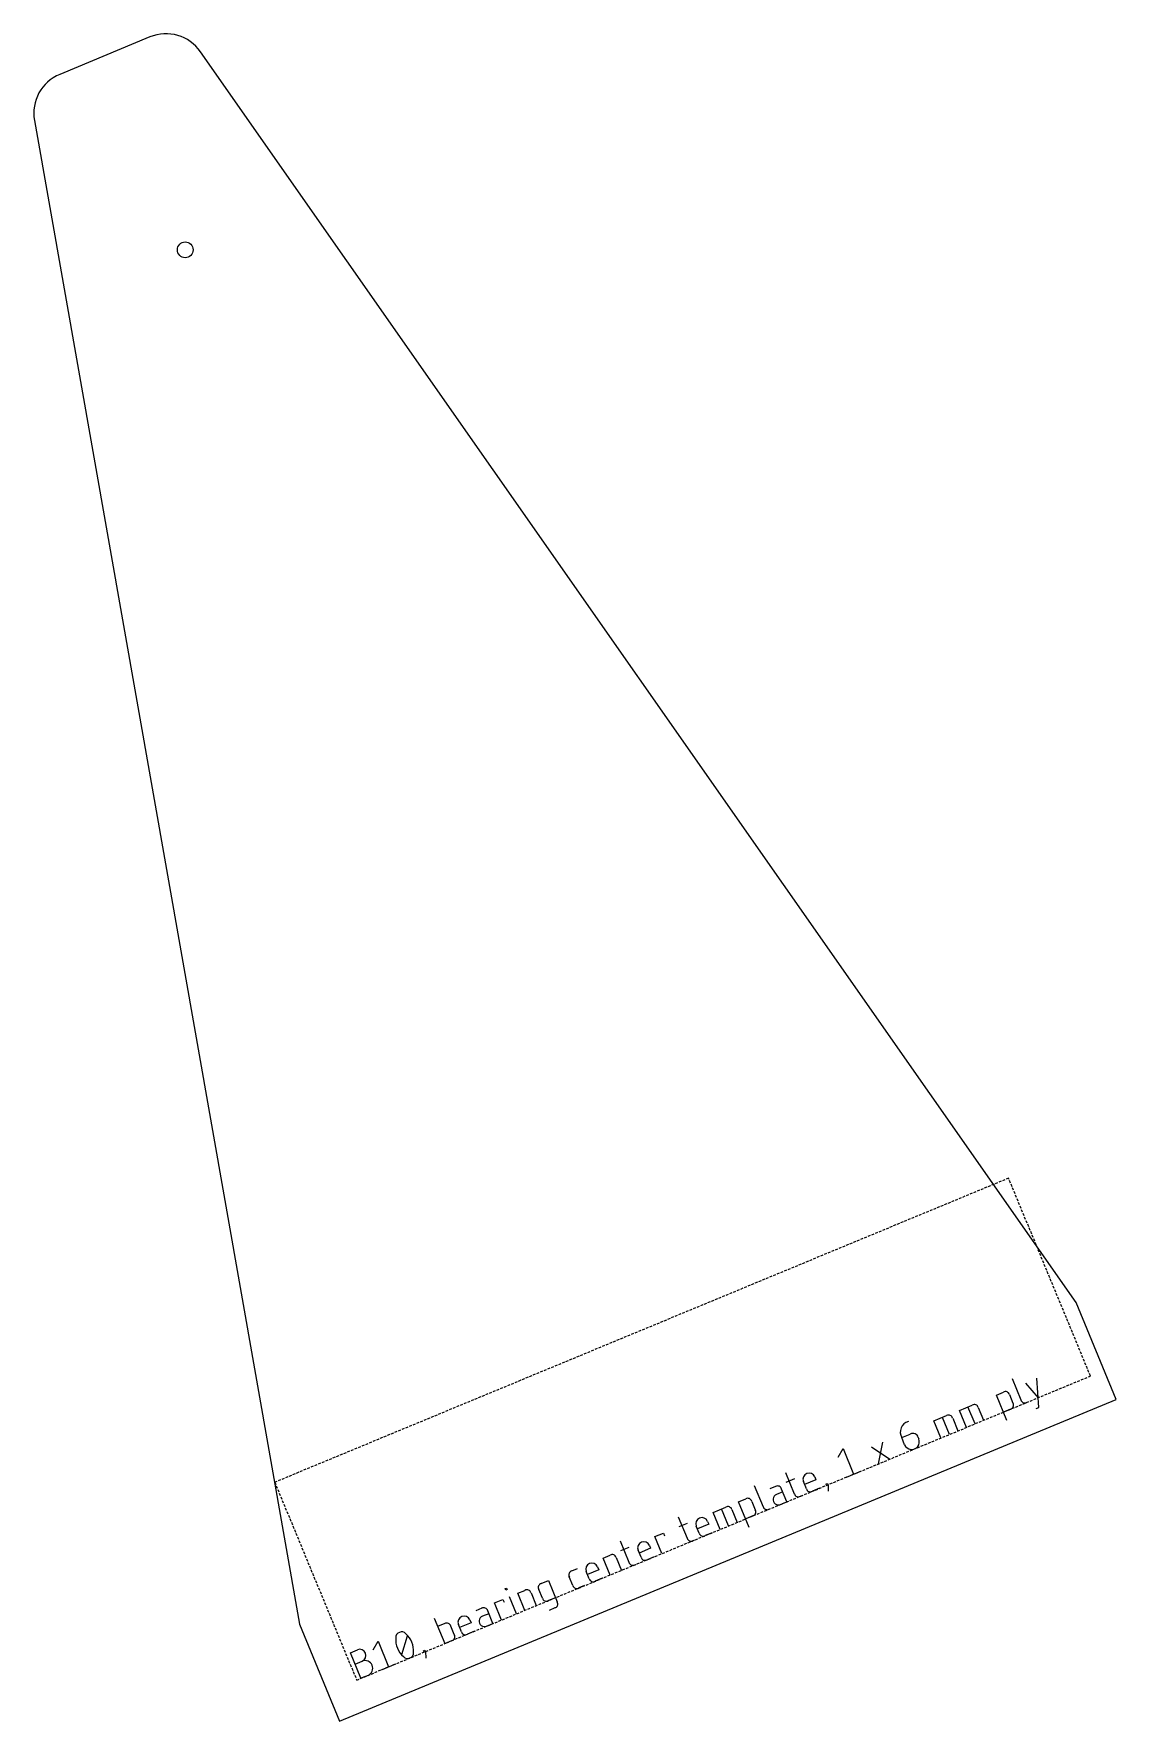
# Model space of a CAD drawing. Header units: millimetres. Extents: x -1109 to -903, y -1188 to -867.
import ezdxf

# ---------------------------------------------------------------- set-up
doc = ezdxf.new("R2010")
doc.units = ezdxf.units.MM
doc.linetypes.add('DASHED', pattern=[0.75, 0.5, -0.25])
doc.layers.get('0').update_dxf_attribs({"linetype": 'CONTINUOUS'})
doc.layers.add('1', color=7, linetype='DASHED')

msp = doc.modelspace()

# ---------------------------------------------------------------- linework, layer by layer
for p, q in [((-923.06, -1123.15), (-921.39, -1127.2)), ((-917.95, -1128.63), (-918.34, -1123.09)), ((-926.04, -1126.28), (-924.69, -1125.72)), ((-924.03, -1131.15), (-926.04, -1126.28)), ((-923.54, -1126.2), (-922.87, -1127.82)), ((-920.5, -1123.99), (-918.08, -1126.78)), ((-937.93, -1131.21), (-935.5, -1130.2)), ((-933.07, -1129.19), (-930.64, -1128.19)), ((-931.72, -1132.44), (-933.07, -1129.19)), ((-930.1, -1131.77), (-931.45, -1128.52)), ((-929.49, -1128.66), (-928.48, -1131.09)), ((-923.35, -1128.97), (-924.7, -1129.53)), ((-918.49, -1128.85), (-917.95, -1128.63)), ((-936.59, -1134.45), (-937.93, -1131.21)), ((-934.97, -1133.78), (-936.31, -1130.54)), ((-934.35, -1130.68), (-933.35, -1133.11)), ((-956.13, -1138.11), (-955.22, -1136.47)), ((-955.22, -1136.47), (-953.21, -1141.34)), ((-949.82, -1136.13), (-946.32, -1138.48)), ((-948.48, -1139.38), (-947.66, -1135.24)), ((-944.06, -1134.38), (-942.44, -1133.71)), ((-943.5, -1135.73), (-944.06, -1134.38)), ((-940.91, -1134.34), (-940.8, -1134.61)), ((-966.17, -1141), (-964.49, -1145.06)), ((-966.04, -1142.85), (-964.41, -1142.18)), ((-962.19, -1144.11), (-962.75, -1142.76)), ((-960.37, -1142.4), (-962.53, -1143.3)), ((-960.59, -1141.86), (-960.37, -1142.4)), ((-958.45, -1143.19), (-958.18, -1143.08)), ((-958.18, -1143.08), (-958.07, -1143.35)), ((-954.56, -1141.9), (-951.86, -1140.78)), ((-975.09, -1146.6), (-973.74, -1146.04)), ((-972.11, -1143.47), (-970.43, -1147.52)), ((-968.06, -1143.69), (-969.14, -1144.14)), ((-966.69, -1144.7), (-967.91, -1145.21)), ((-965.91, -1146.6), (-966.92, -1144.16)), ((-963.34, -1145.53), (-963.07, -1145.42)), ((-959.69, -1144.02), (-961.04, -1144.58)), ((-958.34, -1143.46), (-958.45, -1143.19)), ((-958.07, -1143.35), (-958.34, -1143.46)), ((-958.07, -1143.35), (-958.03, -1144.6)), ((-986.57, -1149.46), (-984.89, -1153.51)), ((-979.95, -1148.61), (-977.52, -1147.61)), ((-978.61, -1151.86), (-979.95, -1148.61)), ((-976.99, -1151.19), (-978.33, -1147.94)), ((-976.37, -1148.08), (-975.37, -1150.51)), ((-973.07, -1151.46), (-975.09, -1146.6)), ((-972.39, -1149.28), (-973.75, -1149.84)), ((-972.59, -1146.51), (-971.92, -1148.14)), ((-967.12, -1147.1), (-965.91, -1146.6)), ((-991.03, -1153.2), (-989.41, -1152.53)), ((-989.41, -1152.53), (-989.19, -1153.07)), ((-986.44, -1151.3), (-984.82, -1150.63)), ((-982.59, -1152.56), (-983.15, -1151.21)), ((-980.77, -1150.85), (-982.93, -1151.75)), ((-980.1, -1152.47), (-981.45, -1153.03)), ((-980.99, -1150.31), (-980.77, -1150.85)), ((-997.65, -1154.05), (-995.97, -1158.1)), ((-997.52, -1155.89), (-995.9, -1155.22)), ((-993.67, -1157.15), (-994.23, -1155.8)), ((-991.85, -1155.44), (-994.01, -1156.34)), ((-992.07, -1154.9), (-991.85, -1155.44)), ((-989.69, -1156.45), (-991.03, -1153.2)), ((-983.74, -1153.98), (-983.47, -1153.87)), ((-1001.93, -1158.99), (-1001.71, -1159.53)), ((-1000.9, -1157.29), (-999.55, -1156.73)), ((-999.55, -1160.53), (-1000.9, -1157.29)), ((-998.4, -1157.2), (-997.39, -1159.64)), ((-994.82, -1158.57), (-994.55, -1158.46)), ((-991.18, -1157.06), (-992.53, -1157.62)), ((-1012.65, -1162.16), (-1011.3, -1161.6)), ((-1011.3, -1161.6), (-1009.62, -1165.65)), ((-1006.64, -1162.52), (-1007.32, -1160.9)), ((-1006.84, -1159.75), (-1005.76, -1159.3)), ((-1003.54, -1161.23), (-1004.1, -1159.88)), ((-1001.71, -1159.53), (-1003.87, -1160.42)), ((-1001.04, -1161.15), (-1002.39, -1161.71)), ((-1021.57, -1165.85), (-1019.95, -1165.18)), ((-1019.95, -1165.18), (-1019.72, -1165.72)), ((-1019.54, -1163.11), (-1019.27, -1163)), ((-1019.43, -1163.38), (-1019.54, -1163.11)), ((-1019.16, -1163.27), (-1019.43, -1163.38)), ((-1019.27, -1163), (-1019.16, -1163.27)), ((-1017.39, -1167.92), (-1018.73, -1164.68)), ((-1017.11, -1164.01), (-1015.76, -1163.45)), ((-1015.77, -1167.25), (-1017.11, -1164.01)), ((-1014.61, -1163.92), (-1013.61, -1166.35)), ((-1012.45, -1164.93), (-1013.13, -1163.31)), ((-1009.96, -1164.84), (-1011.31, -1165.4)), ((-1004.42, -1162.55), (-1005.5, -1162.99)), ((-1033.05, -1168.71), (-1031.04, -1173.57)), ((-1024, -1166.86), (-1025.08, -1167.31)), ((-1022.63, -1167.88), (-1023.85, -1168.38)), ((-1021.85, -1169.77), (-1022.85, -1167.33)), ((-1020.23, -1169.1), (-1021.57, -1165.85)), ((-1010.1, -1166.8), (-1011.18, -1167.25)), ((-1031.03, -1169.77), (-1032.38, -1170.33)), ((-1029.21, -1171.87), (-1029.88, -1170.25)), ((-1027.86, -1171.31), (-1028.42, -1169.96)), ((-1026.03, -1169.6), (-1028.19, -1170.5)), ((-1025.36, -1171.22), (-1026.71, -1171.78)), ((-1026.26, -1169.06), (-1026.03, -1169.6)), ((-1023.06, -1170.27), (-1021.85, -1169.77)), ((-1048.99, -1175.31), (-1047.64, -1174.75)), ((-1044.63, -1174.77), (-1043.72, -1173.13)), ((-1043.72, -1173.13), (-1041.71, -1177.99)), ((-1039.18, -1175.68), (-1038.14, -1172.08)), ((-1035.07, -1174.93), (-1034.8, -1174.81)), ((-1034.95, -1175.2), (-1035.07, -1174.93)), ((-1034.68, -1175.08), (-1034.95, -1175.2)), ((-1034.8, -1174.81), (-1034.68, -1175.08)), ((-1034.68, -1175.08), (-1034.64, -1176.33)), ((-1031.04, -1173.57), (-1029.68, -1173.01)), ((-1046.98, -1180.18), (-1048.99, -1175.31)), ((-1048.1, -1177.47), (-1046.75, -1176.91)), ((-1043.06, -1178.55), (-1040.36, -1177.43)), ((-1045.63, -1179.62), (-1046.98, -1180.18))]:
    msp.add_line(p, q)
msp.add_lwpolyline([(-1087.15, -867.84), (-1104.32, -874.96, 0.351656), (-1109.13, -883.74), (-1058.69, -1169.87), (-1051.04, -1188.35), (-903.22, -1127.12), (-910.87, -1108.65), (-1077.53, -870.65, 0.351656)], format="xyb", close=True)
msp.add_circle((-1080.42, -908.36), 1.5)
for centre, radius, start, end in [((-924.3, -1126.4), 0.779, 14.7314, 120.2686), ((-935.11, -1130.87), 0.779, 14.7314, 120.2686), ((-930.24, -1128.86), 0.779, 14.7314, 120.2686), ((-923.54, -1128.21), 0.779, -75.2686, 30.2686), ((-920.63, -1127.01), 0.779, 194.7314, 300.2686), ((-942.26, -1133.33), 2.08, 104.7314, 210.2686), ((-942.15, -1135.17), 1.46, -157.5, 22.5), ((-941.91, -1134.61), 1.04, 14.7314, 120.2686), ((-961.67, -1142.31), 1.17, 22.5, 202.5), ((-973.34, -1146.71), 0.779, 14.7314, 120.2686), ((-967.52, -1146.15), 1.02, 112.5, 292.5), ((-967.67, -1144.36), 0.779, 14.7314, 120.2686), ((-963.73, -1144.86), 0.779, 194.7314, 300.2686), ((-961.44, -1143.91), 0.779, 194.7314, 300.2686), ((-982.07, -1150.76), 1.17, 22.5, 202.5), ((-977.13, -1148.28), 0.779, 14.7314, 120.2686), ((-972.59, -1148.53), 0.779, -75.2686, 30.2686), ((-969.68, -1147.32), 0.779, 194.7314, 300.2686), ((-981.84, -1152.36), 0.779, 194.7314, 300.2686), ((-993.15, -1155.35), 1.17, 22.5, 202.5), ((-984.14, -1153.31), 0.779, 194.7314, 300.2686), ((-1003.02, -1159.43), 1.17, 22.5, 202.5), ((-999.15, -1157.4), 0.779, 14.7314, 120.2686), ((-995.22, -1157.9), 0.779, 194.7314, 300.2686), ((-992.92, -1156.95), 0.779, 194.7314, 300.2686), ((-1012.45, -1162.91), 0.779, 104.7314, 210.2686), ((-1006.64, -1160.51), 0.779, 104.7314, 210.2686), ((-1002.78, -1161.03), 0.779, 194.7314, 300.2686), ((-1015.37, -1164.12), 0.779, 14.7314, 120.2686), ((-1011.7, -1164.73), 0.779, 194.7314, 300.2686), ((-1010.29, -1166.05), 0.779, -75.2686, 30.2686), ((-1005.89, -1162.32), 0.779, 194.7314, 300.2686), ((-1027.34, -1169.51), 1.17, 22.5, 202.5), ((-1023.46, -1169.32), 1.02, 112.5, 292.5), ((-1023.61, -1167.53), 0.779, 14.7314, 120.2686), ((-1039.43, -1172.34), 0.923, 105.0585, 191.0169), ((-1039.21, -1172.25), 0.923, 33.9831, 119.9415), ((-1040.62, -1174.49), 3.51, 19.3607, 51.6285), ((-1030.63, -1170.44), 0.779, 14.7314, 120.2686), ((-1029.88, -1172.26), 0.779, -75.2686, 30.2686), ((-1027.1, -1171.11), 0.779, 194.7314, 300.2686), ((-1047.2, -1175.83), 1.17, -67.5, 112.5), ((-1036.85, -1172.92), 3.51, 173.3715, 205.6392), ((-1036.7, -1173.28), 3.51, 199.3608, 231.6285), ((-1037.9, -1175.42), 0.923, -74.9415, 11.0169), ((-1040.48, -1174.84), 3.51, -6.6285, 25.6392), ((-1046.19, -1178.27), 1.46, -67.5, 112.5), ((-1038.12, -1175.52), 0.923, 213.9831, 299.9415)]:
    msp.add_arc(centre, radius, start, end)
at = {"layer": '1'}
for p, q in [((-923.71, -1085.02), (-1063.38, -1142.87)), ((-908.12, -1122.66), (-923.71, -1085.02)), ((-1047.79, -1180.51), (-908.12, -1122.66)), ((-1063.38, -1142.87), (-1047.79, -1180.51))]:
    msp.add_line(p, q, dxfattribs=at)

doc.saveas('drawing.dxf')
